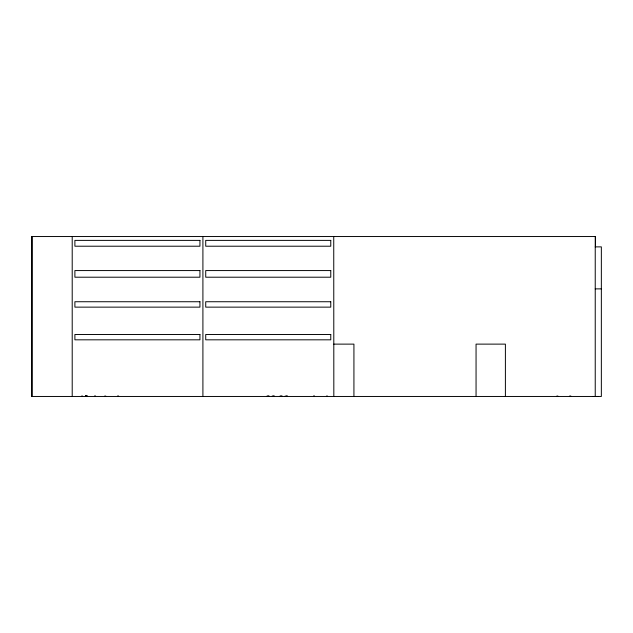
<?xml version="1.0" encoding="UTF-8"?>
<svg xmlns="http://www.w3.org/2000/svg" width="633" height="633" viewBox="0 0 633 633"><rect width="100%" height="100%" fill="white"/><g stroke="black" fill="none" stroke-linecap="round" stroke-linejoin="round"><path stroke-width="0.95" d="M95.551 395.894L95.037 396.464L94.531 395.894M118.648 395.894L118.142 396.464L117.627 395.894M267.118 395.894L267.632 396.464L268.139 395.894M273.282 395.894L272.768 396.464L272.261 395.894M282.033 395.894L281.527 396.464L281.012 395.894M287.501 395.894L286.986 396.464L286.48 395.894M314.577 395.894L314.063 396.464L313.549 395.894M570.776 395.894L570.27 396.464L569.755 395.894M82.622 395.989L82.148 396.464L81.665 395.989M105.727 395.989L105.244 396.464L104.769 395.989M269.112 395.989L268.629 396.464L268.155 395.989M274.572 395.989L274.097 396.464L273.614 395.989M281.005 395.989L280.522 396.464L280.047 395.989M286.14 395.989L285.665 396.464L285.182 395.989M327.435 395.989L326.96 396.464L326.478 395.989M557.847 395.989L557.372 396.464L556.898 395.989M595.234 246.878L601.35 246.878L601.35 396.464L31.65 396.464L31.65 236.536L595.534 236.536L595.526 247.392M595.234 288.877L601.35 288.877M333.828 344.123L353.926 344.123L353.926 396.464M85.495 395.989L87.03 395.989M592.409 396.464L598.343 396.464M595.234 236.536L595.234 396.464M505.395 396.464L505.395 344.123L476.056 344.123L476.056 396.464M333.741 236.536L333.828 396.464M202.908 236.536L202.908 396.464M87.03 395.894L87.03 396.464M86.863 395.894L86.863 396.464M85.661 395.894L85.661 396.464M85.495 395.894L85.495 396.464M72.209 236.536L72.209 396.464M199.933 240.39L74.892 240.39L74.892 246.213L199.933 246.213L199.933 240.39M330.766 240.39L205.725 240.39L205.725 246.213L330.766 246.213L330.766 240.39M199.933 270.568L74.892 270.568L74.892 277.207L199.933 277.207L199.933 270.568M330.766 270.568L205.725 270.568L205.725 277.207L330.766 277.207L330.766 270.568M199.933 301.735L74.892 301.735L74.892 307.14L199.933 307.14L199.933 301.735M330.766 301.735L205.725 301.735L205.725 307.14L330.766 307.14L330.766 301.735M199.933 334.509L74.892 334.509L74.892 339.818L199.933 339.818L199.933 334.509M330.766 334.509L205.725 334.509L205.725 339.818L330.766 339.818L330.766 334.509M31.887 396.464L31.887 236.536L31.824 396.464"/></g></svg>
